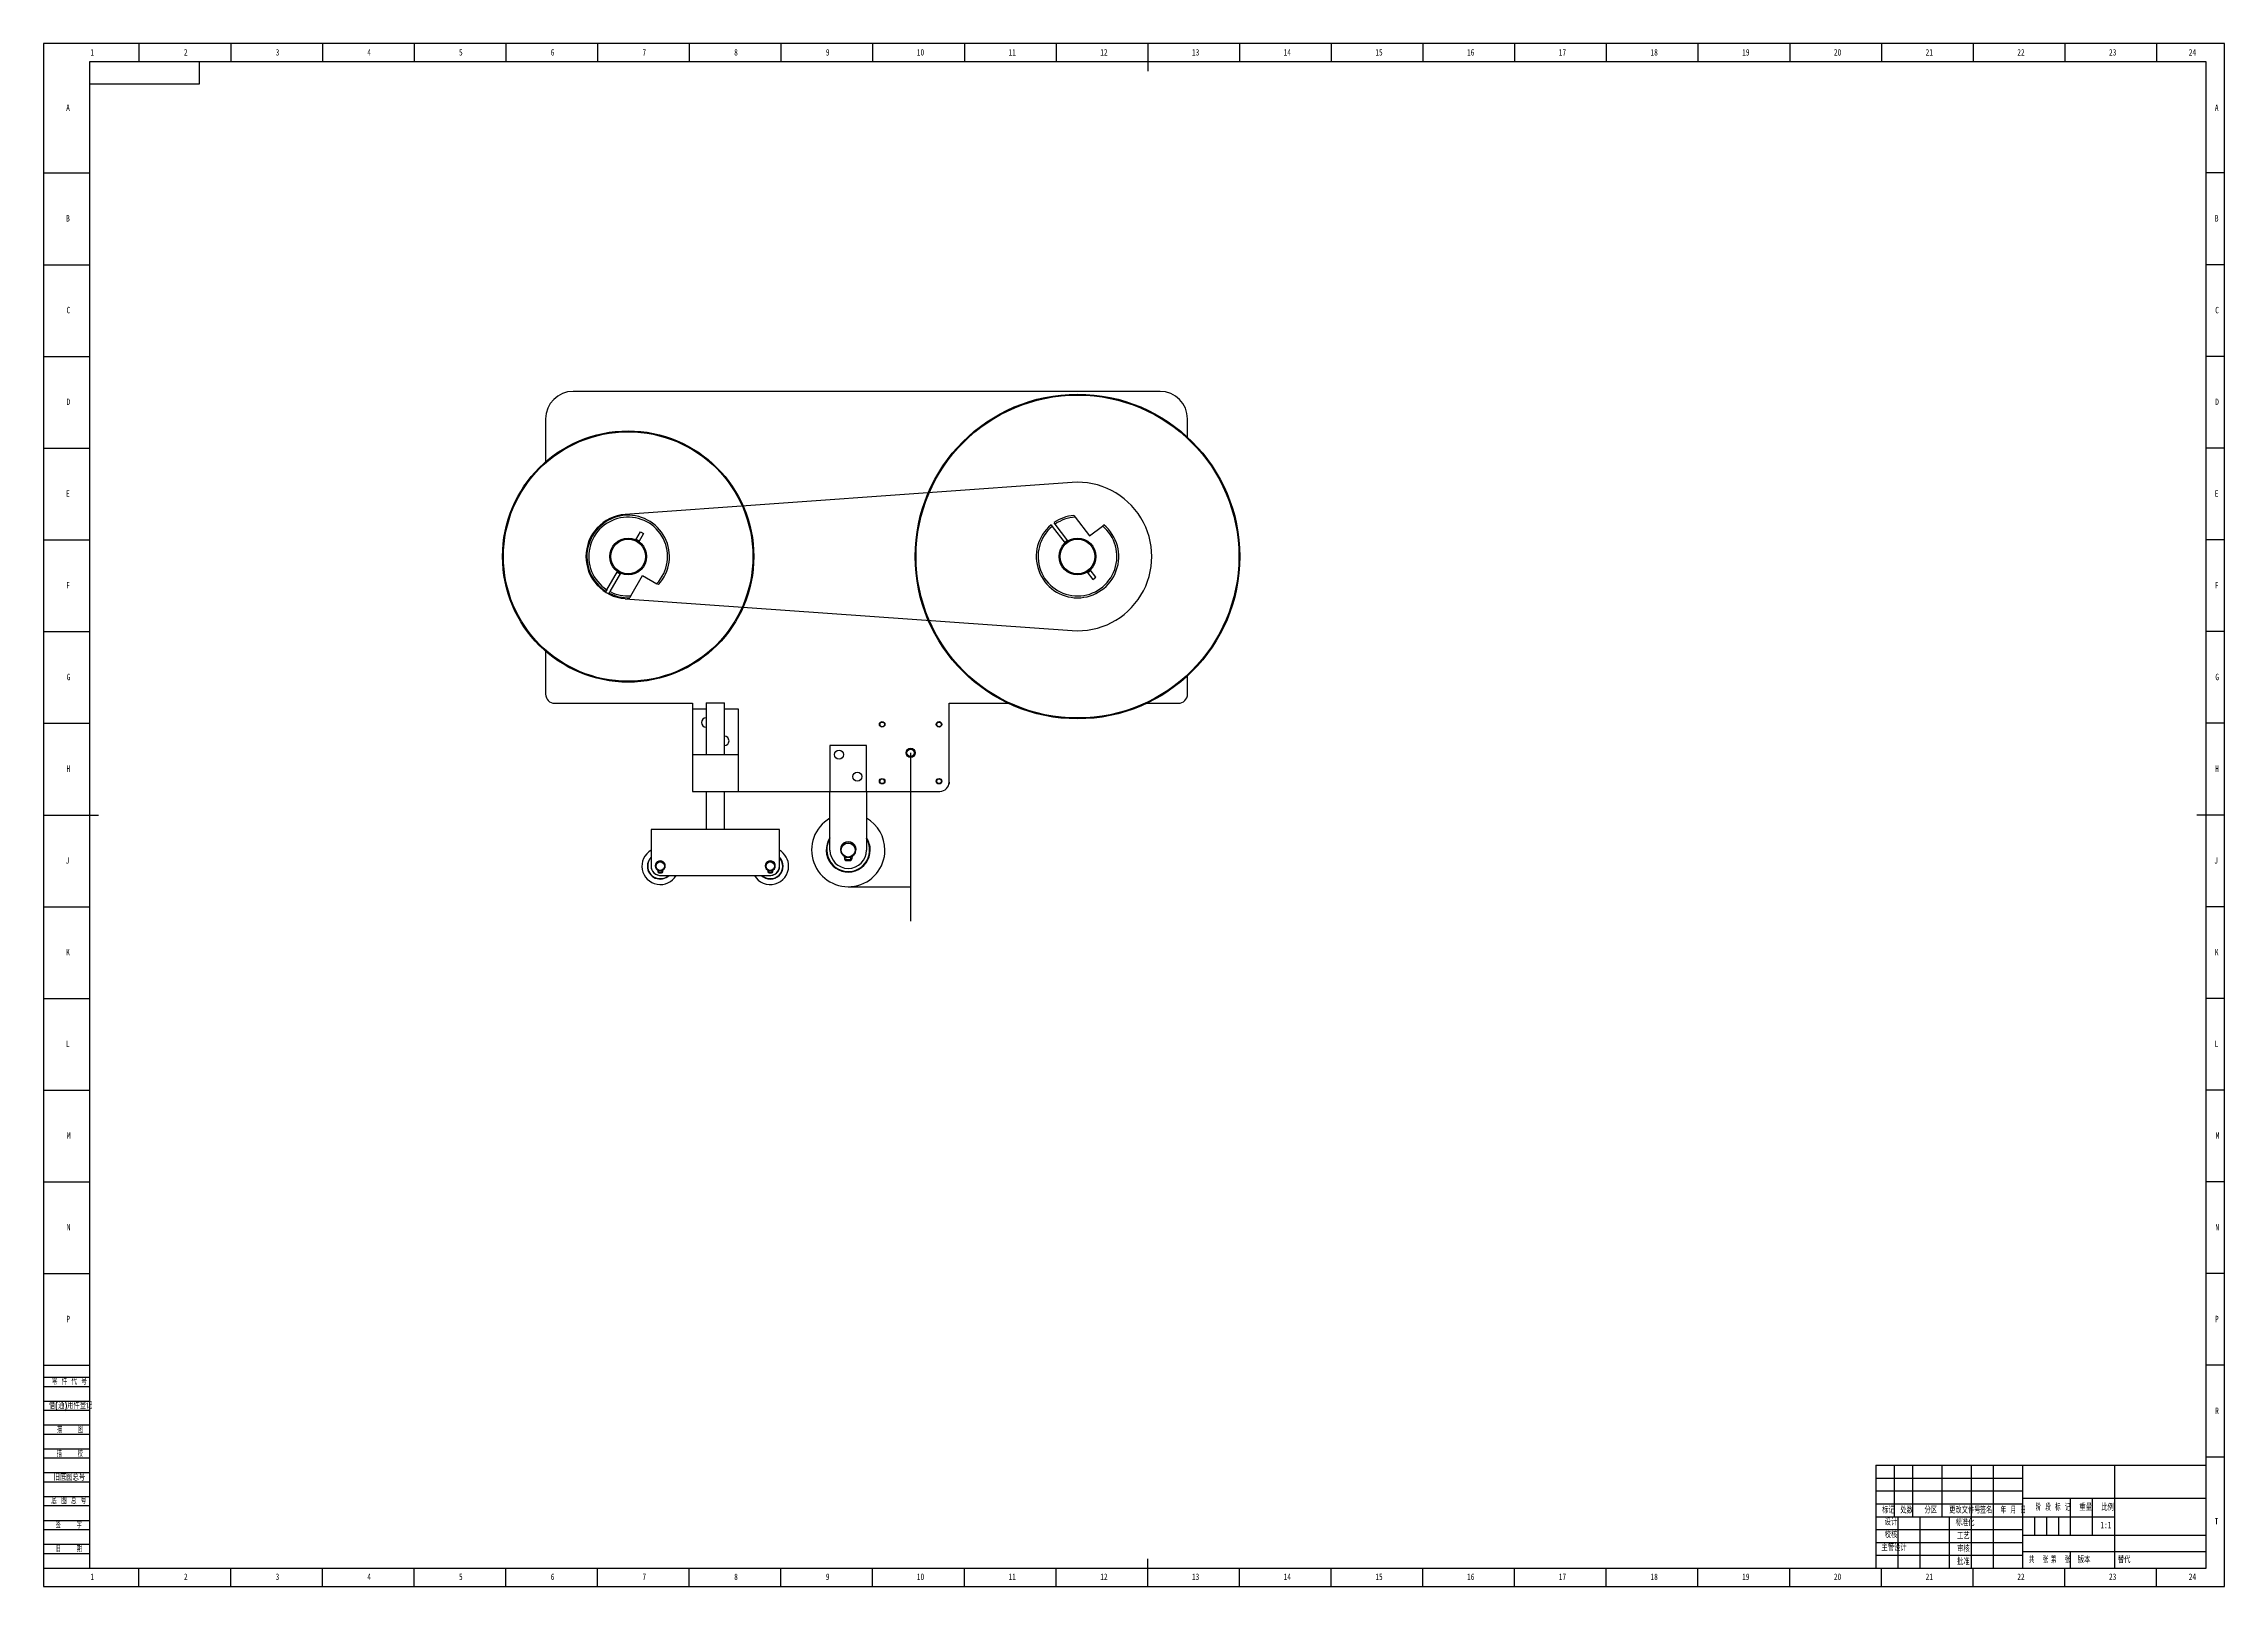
# Model space of a CAD drawing. Header units: millimetres. Extents: x 0 to 1189, y 0 to 841.
import ezdxf

# ---------------------------------------------------------------- set-up
doc = ezdxf.new("R2010")
doc.units = ezdxf.units.MM
doc.linetypes.add('CENTERX2', pattern=[20.32, 12.7, -2.54, 2.54, -2.54])
for name, color, linetype in [('10', 7, 'Continuous'), ('5', 7, 'Continuous'), ('9', 7, 'Continuous'), ('SLD-0', 7, 'Continuous')]:
    doc.layers.add(name, color=color, linetype=linetype)
doc.styles.add('SLDTEXTSTYLE0', font='TXT', dxfattribs={"width": 0.7, "bigfont": 'bigfont'})
doc.styles.add('SLDTEXTSTYLE1', font='TXT', dxfattribs={"width": 0.6, "bigfont": 'bigfont'})
doc.styles.add('SLDTEXTSTYLE2', font='TXT', dxfattribs={"width": 0.614286, "bigfont": 'bigfont'})
doc.styles.add('SLDTEXTSTYLE3', font='TXT', dxfattribs={"width": 0.62, "bigfont": 'bigfont'})
doc.styles.add('SLDTEXTSTYLE4', font='TXT', dxfattribs={"width": 0.566667, "bigfont": 'bigfont'})
doc.styles.add('SLDTEXTSTYLE5', font='TXT', dxfattribs={"width": 0.7})

msp = doc.modelspace()

# ---------------------------------------------------------------- linework, layer by layer
at = {"color": 7, "linetype": 'Continuous', "lineweight": 25}
for p, q in [((608.7, 651.4), (288.7, 651.4)), ((273.7, 636.4), (273.7, 613)), ((623.7, 626.4), (623.7, 636.4)), ((561.7, 583.8), (562.4, 582.8)), ((562.4, 582.8), (570.2, 572.6)), ((322.8, 570.5), (325.4, 574.9)), ((327.1, 573.9), (324.6, 569.5)), ((325.4, 574.9), (327.1, 573.9)), ((549.3, 578.6), (549.9, 577.8)), ((549.9, 577.8), (556.9, 568.7)), ((551.5, 579), (550.9, 579.8)), ((558.5, 569.9), (551.5, 579)), ((570.2, 572.6), (577.3, 578)), ((577.3, 578), (578.1, 578.7)), ((307.1, 543.3), (312.9, 553.3)), ((314.6, 552.3), (308.8, 542.3)), ((320.2, 539.9), (326.6, 551)), ((326.6, 551), (334.3, 546.6)), ((569, 552.9), (572, 548.8)), ((573.6, 550.1), (570.6, 554.1)), ((572, 548.8), (573.6, 550.1)), ((307.1, 543.3), (306.6, 542.4)), ((308.3, 541.4), (308.8, 542.3)), ((320.2, 539.9), (319.6, 538.9)), ((335.2, 546.1), (334.3, 546.6)), ((273.7, 509.7), (273.7, 486.4)), ((623.7, 486.4), (623.7, 496.3)), ((278.7, 481.4), (353.7, 481.4)), ((353.7, 481.4), (353.7, 478.4)), ((353.7, 478.4), (361.2, 478.4)), ((353.7, 478.4), (353.7, 453.4)), ((361.2, 481.6), (361.2, 453.4)), ((361.2, 481.6), (371.2, 481.6)), ((371.2, 453.4), (371.2, 481.6)), ((371.2, 478.4), (378.7, 478.4)), ((378.7, 478.4), (378.7, 453.4)), ((493.7, 438.4), (493.7, 481.4)), ((493.7, 481.4), (525.9, 481.4)), ((601.6, 481.4), (618.7, 481.4)), ((353.7, 453.4), (353.7, 433.4)), ((353.7, 453.4), (378.7, 453.4)), ((378.7, 453.4), (378.7, 433.4)), ((448.7, 458.4), (428.7, 458.4)), ((428.7, 458.4), (428.7, 433.4)), ((448.7, 433.4), (448.7, 458.4)), ((353.7, 433.4), (378.7, 433.4)), ((361.2, 433.4), (361.2, 412.6)), ((371.2, 412.6), (371.2, 433.4)), ((378.7, 433.4), (428.7, 433.4)), ((428.7, 401.4), (428.7, 433.4)), ((428.7, 433.4), (448.7, 433.4)), ((448.7, 433.4), (448.7, 401.4)), ((448.7, 433.4), (488.7, 433.4)), ((493.7, 438.4), (493.7, 437.6)), ((331.2, 412.6), (331.2, 392.6)), ((401.2, 412.6), (331.2, 412.6)), ((401.2, 392.6), (401.2, 412.6)), ((401.3, 392.6), (401.2, 393.3)), ((436.6, 397.6), (436.6, 396.8)), ((438.7, 397.3), (437.7, 397.3)), ((437.7, 396.3), (438.7, 396.3)), ((437.7, 395.7), (438.7, 395.7)), ((438.7, 397.4), (438.7, 397.3)), ((438.7, 396.3), (438.7, 395.7)), ((438.8, 397.3), (438.8, 397.4)), ((439.7, 397.3), (438.8, 397.3)), ((438.8, 395.7), (438.8, 396.3)), ((438.8, 396.3), (439.7, 396.3)), ((438.8, 395.7), (439.7, 395.7)), ((440.8, 396.8), (440.8, 397.6)), ((334.8, 390.2), (334.8, 389.7)), ((336.2, 390.1), (335.5, 390.1)), ((335.5, 389.4), (336.2, 389.4)), ((335.5, 389), (336.2, 389)), ((336.2, 390.1), (336.2, 390.1)), ((336.2, 389.4), (336.2, 389)), ((336.2, 387.6), (396.2, 387.6)), ((336.9, 390.1), (336.3, 390.1)), ((336.3, 390.1), (336.3, 390.1)), ((336.3, 389.4), (336.9, 389.4)), ((336.3, 389), (336.3, 389.4)), ((336.3, 389), (336.9, 389)), ((337.6, 389.7), (337.6, 390.2)), ((394.8, 390.2), (394.8, 389.7)), ((396.2, 390.1), (395.5, 390.1)), ((395.5, 389.4), (396.2, 389.4)), ((395.5, 389), (396.2, 389)), ((396.2, 390.1), (396.2, 390.1)), ((396.2, 389.4), (396.2, 389)), ((396.3, 390.1), (396.3, 390.1)), ((396.9, 390.1), (396.3, 390.1)), ((396.3, 389), (396.3, 389.4)), ((396.3, 389.4), (396.9, 389.4)), ((396.3, 389), (396.9, 389)), ((397.6, 389.7), (397.6, 390.2))]:
    msp.add_line(p, q, dxfattribs=at)
at = {"color": 7, "linetype": 'Continuous'}
for p, q in [((560.8, 601.8), (317.1, 584.3)), ((317.1, 538.4), (560.8, 521))]:
    msp.add_line(p, q, dxfattribs=at)
at = {"color": 7, "linetype": 'CENTERX2'}
for q in [(553.8, 564.6), (554.8, 565.6)]:
    msp.add_line((554.8, 564.6), q, dxfattribs=at)
for p, q in [((472.7, 454.4), (472.7, 362.6)), ((438.7, 381.4), (472.7, 381.4))]:
    msp.add_line(p, q)
at = {"color": 8, "linetype": 'Continuous', "lineweight": 25}
for p, q in [((489.5, 433.4), (489.5, 433.4)), ((489.8, 433.5), (489.8, 433.5)), ((493.6, 437.3), (493.6, 437.3)), ((493.7, 437.6), (493.7, 437.6))]:
    msp.add_line(p, q, dxfattribs=at)
at = {"color": 7, "linetype": 'Continuous', "lineweight": 25, "flags": 128}
for points in [[(323.1, 570.9), (324, 570.4), (324.8, 569.9)], [(556.6, 569.1), (557.7, 569.9), (558.2, 570.3)], [(314.4, 551.8), (313.4, 552.3), (312.6, 552.8)], [(570.9, 553.7), (569.8, 552.8), (569.3, 552.5)]]:
    msp.add_lwpolyline(points, dxfattribs=at)
at = {"color": 7, "linetype": 'Continuous', "lineweight": 25}
for centre, radius in [((563.7, 561.4), 88.5), ((563.7, 561.4), 88), ((318.7, 561.4), 68.5), ((318.7, 561.4), 68), ((318.7, 561.4), 10), ((318.7, 561.4), 9.5), ((563.7, 561.4), 10), ((563.7, 561.4), 9.5), ((457.2, 469.9), 1.5), ((457.2, 469.9), 1.28), ((488.2, 469.9), 1.5), ((488.2, 469.9), 1.27), ((433.7, 453.4), 2.5), ((472.7, 454.4), 2.5), ((472.7, 454.4), 2), ((443.7, 441.4), 2.5), ((457.2, 438.9), 1.5), ((457.2, 438.9), 1.27), ((488.2, 438.9), 1.5), ((488.2, 438.9), 1.27), ((438.7, 401.4), 4), ((438.7, 401.4), 3.8), ((336.2, 392.6), 2.5), ((336.2, 392.6), 2.3), ((396.2, 392.6), 2.5), ((396.2, 392.6), 2.3)]:
    msp.add_circle(centre, radius, dxfattribs=at)
for centre, radius, start, end in [((288.7, 636.4), 15, 90, 180), ((608.7, 636.4), 15, 0, 90), ((318.7, 561.4), 22.5, 317.1371, 237.4294), ((318.7, 561.4), 21.5, 316.529, 237.3108), ((563.7, 561.4), 22.5, 95.1499, 124.8335), ((563.7, 561.4), 21.5, 93.4536, 124.715), ((563.7, 561.4), 22.5, 129.9282, 50.2204), ((563.7, 561.4), 21.5, 130.0467, 50.8286), ((318.7, 561.4), 22.5, 242.524, 272.2077), ((318.7, 561.4), 21.5, 242.6426, 273.9039), ((278.7, 486.4), 5, 180, 270), ((618.7, 486.4), 5, 270, 0), ((361.2, 470.9), 2.5, 90, 270), ((371.2, 460.9), 2.5, 270, 90), ((488.7, 438.4), 5, 270, 0), ((489.5, 433.9), 0.5, 270, 309.3231), ((493.2, 437.6), 0.5, 320.6769, 0), ((438.7, 401.4), 20, 120, 0), ((438.7, 401.4), 20, 0, 60), ((438.7, 401.4), 12, 146.4427, 0), ((438.7, 401.7), 4.25, 304.65, 235.35), ((438.7, 401.4), 12, 0, 33.5573), ((336.2, 392.6), 10, 120, 330), ((336.2, 392.6), 7, 135.5847, 180), ((336.2, 392.6), 7, 180, 314.4153), ((336.2, 392.6), 5.05, 171.9307, 278.0693), ((336.2, 392.6), 5, 180, 270), ((336.2, 392.8), 2.74, 305.5998, 234.4002), ((396.2, 392.6), 10, 210, 0), ((396.2, 392.6), 7, 225.5847, 44.4153), ((396.2, 392.8), 2.74, 305.5998, 234.4002), ((396.2, 392.6), 5.05, 261.9307, 0), ((396.2, 392.6), 5, 270, 0), ((396.2, 392.6), 10, 0, 60), ((438.7, 401.4), 10, 180, 0), ((435.9, 397.6), 0.733, 0, 55.35), ((437.7, 396.8), 1.1, 180, 270), ((437.7, 396.8), 0.5, 90, 270), ((439.7, 396.8), 0.5, 270, 90), ((439.7, 396.8), 1.1, 270, 0), ((441.6, 397.6), 0.733, 124.65, 180), ((334.4, 390.2), 0.467, 0, 54.4002), ((335.5, 389.7), 0.7, 180, 270), ((335.5, 389.7), 0.35, 90, 270), ((336.9, 389.7), 0.35, 270, 90), ((336.9, 389.7), 0.7, 270, 0), ((338.1, 390.2), 0.467, 125.5998, 180), ((394.4, 390.2), 0.467, 0, 54.4002), ((395.5, 389.7), 0.7, 180, 270), ((395.5, 389.7), 0.35, 90, 270), ((396.9, 389.7), 0.35, 270, 90), ((396.9, 389.7), 0.7, 270, 0), ((398.1, 390.2), 0.467, 125.5998, 180)]:
    msp.add_arc(centre, radius, start, end, dxfattribs=at)
at = {"color": 7, "linetype": 'Continuous'}
for centre, radius, start, end in [((563.7, 561.4), 40.5, 265.904, 94.096), ((318.7, 561.4), 23, 94.096, 265.904)]:
    msp.add_arc(centre, radius, start, end, dxfattribs=at)
at = {"color": 8, "linetype": 'Continuous', "lineweight": 25}
for centre, radius, start, end in [((438.7, 401.4), 11.7, 180, 31.2733), ((438.7, 401.4), 11.7, 148.7267, 180), ((336.2, 392.6), 6.8, 137.3321, 180), ((336.2, 392.6), 6.8, 180, 312.6679), ((396.2, 392.6), 6.8, 227.3321, 42.6679)]:
    msp.add_arc(centre, radius, start, end, dxfattribs=at)
at = {"layer": '5', "color": 7}
for p, q in [((1189, 841), (0, 841)), ((0, 841), (0, 0)), ((1189, 0), (1189, 841)), ((0, 114), (25, 114)), ((0, 109), (25, 109)), ((0, 101), (25, 101)), ((0, 96), (25, 96)), ((0, 88), (25, 88)), ((0, 83), (25, 83)), ((0, 75), (25, 75)), ((0, 70), (25, 70)), ((0, 62), (25, 62)), ((0, 57), (25, 57)), ((0, 49), (25, 49)), ((999, 59), (1079, 59)), ((999, 52), (1079, 52)), ((0, 44), (25, 44)), ((0, 36), (25, 36)), ((1085.5, 38), (1085.5, 28)), ((1092, 38), (1092, 28)), ((1098.5, 38), (1098.5, 28)), ((0, 31), (25, 31)), ((0, 23), (25, 23)), ((0, 18), (25, 18)), ((0, 0), (1189, 0))]:
    msp.add_line(p, q, dxfattribs=at)
at = {"layer": '5'}
for p, q in [((52, 841), (52, 831.1)), ((102, 841), (102, 831.1)), ((152, 841), (152, 831.1)), ((202, 841), (202, 831.1)), ((252, 841), (252, 831.1)), ((302, 841), (302, 831.1)), ((352, 841), (352, 831.1)), ((402, 841), (402, 831.1)), ((452, 841), (452, 831.1)), ((502, 841), (502, 831.1)), ((552, 841), (552, 831.1)), ((652, 841), (652, 831.1)), ((702, 841), (702, 831.1)), ((752, 841), (752, 831.1)), ((802, 841), (802, 831.1)), ((852, 841), (852, 831.1)), ((902, 841), (902, 831.1)), ((952, 841), (952, 831.1)), ((1002, 841), (1002, 831.1)), ((1052, 841), (1052, 831.1)), ((1102, 841), (1102, 831.1)), ((1152, 841), (1152, 831.1)), ((0, 770.5), (25, 770.5)), ((1189, 770.5), (1179, 770.5)), ((0, 720.5), (25, 720.5)), ((1189, 720.5), (1179, 720.5)), ((0, 670.5), (25, 670.5)), ((1189, 670.5), (1179, 670.5)), ((0, 620.5), (25, 620.5)), ((1189, 620.5), (1179, 620.5)), ((0, 570.5), (25, 570.5)), ((1189, 570.5), (1179, 570.5)), ((0, 520.5), (25, 520.5)), ((1189, 520.5), (1179, 520.5)), ((0, 470.5), (25, 470.5)), ((1189, 470.5), (1179, 470.5)), ((0, 370.5), (25, 370.5)), ((1189, 370.5), (1179, 370.5)), ((0, 320.5), (25, 320.5)), ((1189, 320.5), (1179, 320.5)), ((0, 270.5), (25, 270.5)), ((1189, 270.5), (1179, 270.5)), ((0, 220.5), (25, 220.5)), ((1189, 220.5), (1179, 220.5)), ((0, 170.5), (25, 170.5)), ((1189, 170.5), (1179, 170.5)), ((0, 120.5), (25, 120.5)), ((1189, 120.5), (1179, 120.5)), ((1189, 70.5), (1179, 70.5)), ((52, 0), (52, 10)), ((102, 0), (102, 10)), ((152, 0), (152, 10)), ((202, 0), (202, 10)), ((252, 0), (252, 10)), ((302, 0), (302, 10)), ((352, 0), (352, 10)), ((402, 0), (402, 10)), ((452, 0), (452, 10)), ((502, 0), (502, 10)), ((552, 0), (552, 10)), ((652, 0), (652, 10)), ((702, 0), (702, 10)), ((752, 0), (752, 10)), ((802, 0), (802, 10)), ((852, 0), (852, 10)), ((902, 0), (902, 10)), ((952, 0), (952, 10)), ((1002, 0), (1002, 10)), ((1052, 0), (1052, 10)), ((1102, 0), (1102, 10)), ((1152, 0), (1152, 10))]:
    msp.add_line(p, q, dxfattribs=at)
at = {"layer": '5', "lineweight": 25}
for p, q in [((602, 841), (602, 826)), ((0, 420.5), (30, 420.5)), ((1189, 420.5), (1174, 420.5)), ((602, 0), (602, 15)), ((1105, 19), (1105, 10))]:
    msp.add_line(p, q, dxfattribs=at)
at = {"layer": '5', "color": 7, "lineweight": 25}
for p, q in [((1179, 831.1), (25, 831.1)), ((25, 831.1), (25, 10)), ((85, 819), (85, 831)), ((1179, 10), (1179, 831.1)), ((25, 819), (85, 819)), ((999, 66), (1179, 66)), ((999, 66), (999, 10)), ((1009, 66), (1009, 38)), ((1019, 66), (1019, 38)), ((1035, 66), (1035, 38)), ((1051, 66), (1051, 10)), ((1063, 66), (1063, 10)), ((1079, 66), (1079, 10)), ((1129, 66), (1129, 38)), ((1079, 48), (1179, 48)), ((1105, 48), (1105, 28)), ((1117, 48), (1117, 28)), ((999, 45), (1079, 45)), ((999, 38), (1129, 38)), ((1011, 38), (1011, 10)), ((1023, 38), (1023, 10)), ((1039, 38), (1039, 10)), ((1129, 38), (1129, 10)), ((999, 31), (1079, 31)), ((999, 24), (1079, 24)), ((1079, 28), (1179, 28)), ((999, 17), (1079, 17)), ((1079, 19), (1179, 19)), ((0, 10), (1179, 10))]:
    msp.add_line(p, q, dxfattribs=at)

# ---------------------------------------------------------------- texts
at = {"layer": '10', "char_height": 3.5, "attachment_point": 2}
for s, insert, style in [('1', (26.5, 838), 'SLDTEXTSTYLE5'), ('2', (77.5, 838), 'SLDTEXTSTYLE5'), ('3', (127.5, 838), 'SLDTEXTSTYLE5'), ('4', (177.5, 838), 'SLDTEXTSTYLE5'), ('5', (227.5, 838), 'SLDTEXTSTYLE5'), ('6', (277.5, 838), 'SLDTEXTSTYLE5'), ('7', (327.5, 838), 'SLDTEXTSTYLE5'), ('8', (377.5, 838), 'SLDTEXTSTYLE5'), ('9', (427.5, 838), 'SLDTEXTSTYLE5'), ('10', (478.1, 838), 'SLDTEXTSTYLE5'), ('11', (528.1, 838), 'SLDTEXTSTYLE5'), ('12', (578.1, 838), 'SLDTEXTSTYLE5'), ('13', (628.1, 838), 'SLDTEXTSTYLE5'), ('14', (678.1, 838), 'SLDTEXTSTYLE5'), ('15', (728.1, 838), 'SLDTEXTSTYLE5'), ('16', (778.1, 838), 'SLDTEXTSTYLE5'), ('17', (828.1, 838), 'SLDTEXTSTYLE5'), ('18', (878.1, 838), 'SLDTEXTSTYLE5'), ('19', (928.1, 838), 'SLDTEXTSTYLE5'), ('20', (978.1, 838), 'SLDTEXTSTYLE5'), ('21', (1028.1, 838), 'SLDTEXTSTYLE5'), ('22', (1078.1, 838), 'SLDTEXTSTYLE5'), ('23', (1128.1, 838), 'SLDTEXTSTYLE5'), ('24', (1171.6, 838), 'SLDTEXTSTYLE5'), ('A', (13.3, 807.8), 'SLDTEXTSTYLE5'), ('A', (1184.8, 807.8), 'SLDTEXTSTYLE5'), ('B', (13.3, 747.5), 'SLDTEXTSTYLE5'), ('B', (1184.8, 747.5), 'SLDTEXTSTYLE5'), ('C', (13.5, 697.5), 'SLDTEXTSTYLE5'), ('C', (1185, 697.5), 'SLDTEXTSTYLE5'), ('D', (13.5, 647.5), 'SLDTEXTSTYLE5'), ('D', (1185, 647.5), 'SLDTEXTSTYLE5'), ('E', (13.3, 597.5), 'SLDTEXTSTYLE5'), ('E', (1184.8, 597.5), 'SLDTEXTSTYLE5'), ('F', (13.3, 547.5), 'SLDTEXTSTYLE5'), ('F', (1184.8, 547.5), 'SLDTEXTSTYLE5'), ('G', (13.6, 497.5), 'SLDTEXTSTYLE5'), ('G', (1185.1, 497.5), 'SLDTEXTSTYLE5'), ('H', (13.5, 447.5), 'SLDTEXTSTYLE5'), ('H', (1185, 447.5), 'SLDTEXTSTYLE5'), ('J', (13, 397.5), 'SLDTEXTSTYLE5'), ('J', (1184.5, 397.5), 'SLDTEXTSTYLE5'), ('K', (13.3, 347.5), 'SLDTEXTSTYLE5'), ('K', (1184.8, 347.5), 'SLDTEXTSTYLE5'), ('L', (13.2, 297.5), 'SLDTEXTSTYLE5'), ('L', (1184.7, 297.5), 'SLDTEXTSTYLE5'), ('M', (13.7, 247.5), 'SLDTEXTSTYLE5'), ('M', (1185.2, 247.5), 'SLDTEXTSTYLE5'), ('N', (13.6, 197.5), 'SLDTEXTSTYLE5'), ('N', (1185.1, 197.5), 'SLDTEXTSTYLE5'), ('P', (13.4, 147.5), 'SLDTEXTSTYLE5'), ('P', (1184.9, 147.5), 'SLDTEXTSTYLE5'), ('R', (1185, 97.5), 'SLDTEXTSTYLE5'), ('T', (1184.7, 37.3), 'SLDTEXTSTYLE5'), ('校核', (1007.2, 29.9), 'SLDTEXTSTYLE0'), ('主管设计', (1008.9, 22.8), 'SLDTEXTSTYLE0'), ('1', (26.5, 7), 'SLDTEXTSTYLE5'), ('2', (77.5, 7), 'SLDTEXTSTYLE5'), ('3', (127.5, 7), 'SLDTEXTSTYLE5'), ('4', (177.5, 7), 'SLDTEXTSTYLE5'), ('5', (227.5, 7), 'SLDTEXTSTYLE5'), ('6', (277.5, 7), 'SLDTEXTSTYLE5'), ('7', (327.5, 7), 'SLDTEXTSTYLE5'), ('8', (377.5, 7), 'SLDTEXTSTYLE5'), ('9', (427.5, 7), 'SLDTEXTSTYLE5'), ('10', (478.1, 7), 'SLDTEXTSTYLE5'), ('11', (528.1, 7), 'SLDTEXTSTYLE5'), ('12', (578.1, 7), 'SLDTEXTSTYLE5'), ('13', (628.1, 7), 'SLDTEXTSTYLE5'), ('14', (678.1, 7), 'SLDTEXTSTYLE5'), ('15', (728.1, 7), 'SLDTEXTSTYLE5'), ('16', (778.1, 7), 'SLDTEXTSTYLE5'), ('17', (828.1, 7), 'SLDTEXTSTYLE5'), ('18', (878.1, 7), 'SLDTEXTSTYLE5'), ('19', (928.1, 7), 'SLDTEXTSTYLE5'), ('20', (978.1, 7), 'SLDTEXTSTYLE5'), ('21', (1028.1, 7), 'SLDTEXTSTYLE5'), ('22', (1078.1, 7), 'SLDTEXTSTYLE5'), ('23', (1128.1, 7), 'SLDTEXTSTYLE5'), ('24', (1171.6, 7), 'SLDTEXTSTYLE5')]:
    msp.add_mtext(s, dxfattribs=dict(at, insert=insert, style=style))
at = {"layer": '10', "color": 7, "insert": (1112.5, 16.2), "char_height": 3.5, "attachment_point": 2, "style": 'SLDTEXTSTYLE0'}
msp.add_mtext('版本', dxfattribs=at)
at = {"layer": '9', "color": 7, "char_height": 3.5}
for s, insert, attachment_point, style in [('零 件 代 号', (4.5, 113.4), 1, 'SLDTEXTSTYLE2'), ('借(通)用件登记', (2.9, 100.3), 1, 'SLDTEXTSTYLE0'), ('描    图', (14.4, 87.2), 2, 'SLDTEXTSTYLE4'), ('描    校', (14.3, 74.1), 2, 'SLDTEXTSTYLE4'), ('旧底图总号', (5.5, 61.2), 1, 'SLDTEXTSTYLE0'), ('底 图 总 号', (4.2, 48.4), 1, 'SLDTEXTSTYLE2'), ('标记', (1005.8, 43.3), 2, 'SLDTEXTSTYLE0'), ('设计', (1007.2, 36.8), 2, 'SLDTEXTSTYLE0'), ('处数', (1015.8, 43.3), 2, 'SLDTEXTSTYLE0'), ('分区', (1028.9, 43.3), 2, 'SLDTEXTSTYLE0'), ('更改文件号', (1047.5, 43.3), 2, 'SLDTEXTSTYLE0'), ('标准化', (1047.6, 36.4), 2, 'SLDTEXTSTYLE0'), ('签名', (1059.1, 43.3), 2, 'SLDTEXTSTYLE0'), ('年 月 日', (1073.9, 43.3), 2, 'SLDTEXTSTYLE3'), ('阶 段 标 记', (1095.5, 44.8), 2, 'SLDTEXTSTYLE2'), ('重量', (1113.4, 44.8), 2, 'SLDTEXTSTYLE0'), ('比例', (1125.3, 44.8), 2, 'SLDTEXTSTYLE0'), ('签    字', (13.7, 35.2), 2, 'SLDTEXTSTYLE4'), ('工艺', (1046.7, 29.2), 2, 'SLDTEXTSTYLE0'), ('日    期', (13.8, 22.2), 2, 'SLDTEXTSTYLE4'), ('批准', (1046.7, 15.2), 2, 'SLDTEXTSTYLE0'), ('审核', (1046.7, 22.2), 2, 'SLDTEXTSTYLE0'), ('共  张', (1087.7, 16.2), 2, 'SLDTEXTSTYLE1'), ('第  张', (1099.7, 16.2), 2, 'SLDTEXTSTYLE1')]:
    msp.add_mtext(s, dxfattribs=dict(at, insert=insert, attachment_point=attachment_point, style=style))
at = {"layer": 'SLD-0', "char_height": 3.5}
for s, insert, attachment_point, style in [('1:1', (1124.4, 35.2), 2, 'SLDTEXTSTYLE5'), ('替代', (1130.9, 16.2), 1, 'SLDTEXTSTYLE0')]:
    msp.add_mtext(s, dxfattribs=dict(at, insert=insert, attachment_point=attachment_point, style=style))

doc.saveas('drawing.dxf')
